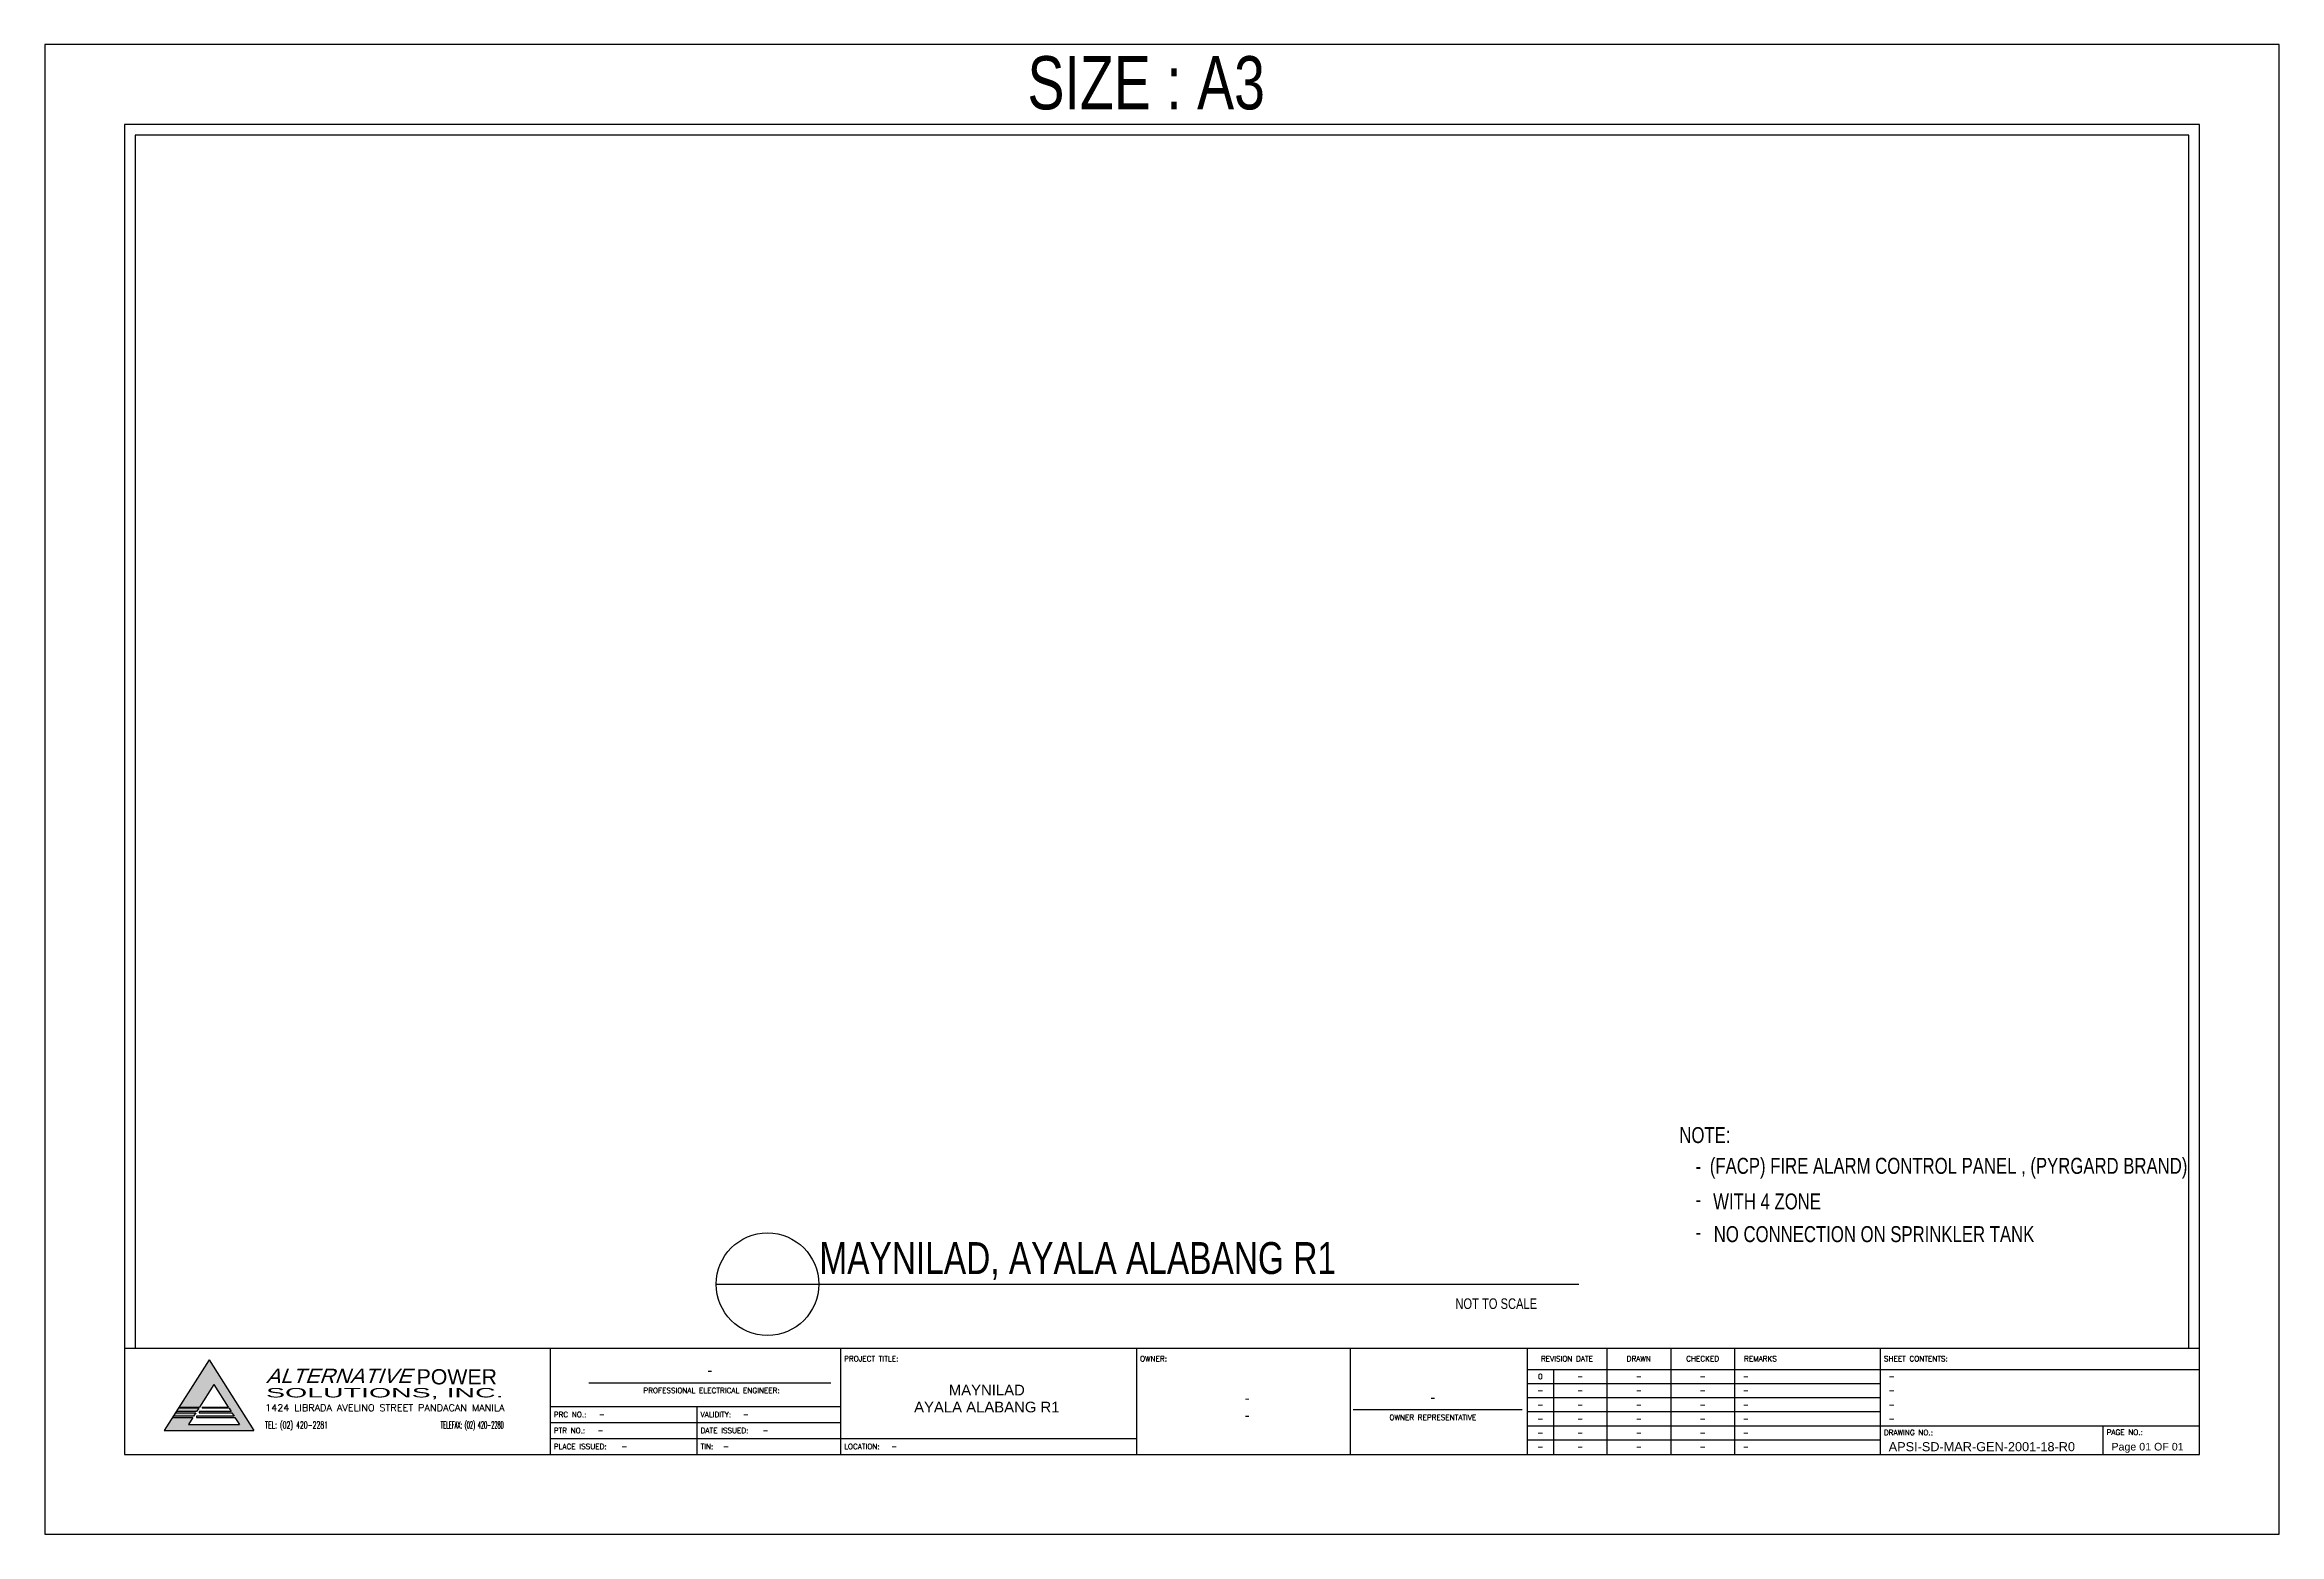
# Paper-space layout 'Work (2)' of a CAD drawing. Header units: millimetres. Extents: x 5091 to 5511, y 2145 to 2425.
import ezdxf
from ezdxf.enums import TextEntityAlignment as Align

# ---------------------------------------------------------------- set-up
doc = ezdxf.new("R2010")
doc.units = ezdxf.units.MM
doc.header["$LTSCALE"] = 0.5
doc.layers.get('0').update_dxf_attribs({"color": 2})
doc.layers.get('Defpoints').update_dxf_attribs({"color": 140})
doc.styles.add('apsi logo', font='arial.ttf', dxfattribs={"height": 16})
doc.styles.add('Arch-Dim', font='romans.shx', dxfattribs={"width": 0.75})
doc.styles.add('arial', font='arial.ttf')
doc.styles.add('RomanS 20', font='romans.shx', dxfattribs={"height": 20})
doc.styles.get("Standard").update_dxf_attribs({"font": 'romans.shx', "width": 0.75})

# ---------------------------------------------------------------- blocks, each defined once
blk = doc.blocks.new('hhh')
h = blk.add_hatch(color=2)
h.paths.add_polyline_path([(-392.45, 26.78), (-392.85, 26.15), (-389, 26.15), (-388.6, 26.78)], flags=16)
h.paths.add_polyline_path([(-393, 25.91), (-393.4, 25.28), (-389.55, 25.28), (-389.15, 25.91)], flags=16)
h.paths.add_polyline_path([(-390.54, 23.73), (-389.7, 25.05), (-393.55, 25.05), (-395.09, 22.62), (-378.24, 22.62), (-386.66, 35.89), (-392.3, 27.01), (-388.45, 27.01), (-385.75, 31.26), (-383.05, 27.01), (-387.95, 27.01), (-387.95, 26.78), (-382.9, 26.78), (-382.5, 26.15), (-388.5, 26.15), (-388.5, 25.91), (-382.35, 25.91), (-381.95, 25.28), (-389.04, 25.28), (-389.04, 25.05), (-381.8, 25.05), (-380.96, 23.73)])
at = {"color": 2}
for p, q in [((-386.66, 35.89), (-395.09, 22.62)), ((-386.66, 35.89), (-378.24, 22.62)), ((-385.75, 31.26), (-388.45, 27.01)), ((-385.75, 31.26), (-383.05, 27.01)), ((-389.55, 25.28), (-393.4, 25.28)), ((-393, 25.91), (-389.15, 25.91)), ((-389, 26.15), (-392.85, 26.15)), ((-388.6, 26.78), (-392.45, 26.78)), ((-392.3, 27.01), (-388.45, 27.01)), ((-389.15, 25.91), (-389.55, 25.28)), ((-381.95, 25.28), (-389.04, 25.28)), ((-389.04, 25.28), (-389.04, 25.05)), ((-388.6, 26.78), (-389, 26.15)), ((-382.5, 26.15), (-388.5, 26.15)), ((-388.5, 26.15), (-388.5, 25.91)), ((-388.5, 25.91), (-382.35, 25.91)), ((-387.95, 27.01), (-383.05, 27.01)), ((-387.95, 27.01), (-387.95, 26.78)), ((-382.9, 26.78), (-387.95, 26.78)), ((-382.9, 26.78), (-382.5, 26.15)), ((-382.35, 25.91), (-381.95, 25.28)), ((-395.09, 22.62), (-378.24, 22.62)), ((-393.55, 25.05), (-389.7, 25.05)), ((-389.7, 25.05), (-390.54, 23.73)), ((-390.54, 23.73), (-380.96, 23.73)), ((-389.04, 25.05), (-381.8, 25.05)), ((-381.8, 25.05), (-380.96, 23.73))]:
    blk.add_line(p, q, dxfattribs=at)
at = {"color": 2, "style": 'apsi logo', "oblique": 20, "width": 1.064178}
blk.add_text('ALTERNATIVE', height=2.6891, dxfattribs=at).set_placement((-375.97, 31.52))
at = {"color": 2, "style": 'arial'}
blk.add_text('POWER', height=2.862, dxfattribs=at).set_placement((-347.64, 31.27))
at = {"color": 2, "linetype": 'ByBlock', "lineweight": -3, "ltscale": 3, "style": 'arial', "width": 2.163665}
blk.add_text('SOLUTIONS, INC.', height=1.7722, rotation=360, dxfattribs=at).set_placement((-375.94, 28.82), (-331.3, 28.82), align=Align.FIT)
at = {"color": 2, "linetype": 'ByBlock', "lineweight": -3, "ltscale": 3}
for s, width, p, p2 in [('1424 LIBRADA AVELINO STREET PANDACAN MANILA', 0.90213, (-376.13, 26.23), (-331.12, 26.23)), ('TEL: (02) 420-2281', 0.584596, (-376.13, 23.01), (-364.3, 23.01))]:
    blk.add_text(s, height=1.2922, rotation=360, dxfattribs=dict(at, width=width)).set_placement(p, p2, align=Align.FIT)
at = {"color": 2, "linetype": 'ByBlock', "lineweight": -3, "ltscale": 3, "width": 0.469103}
blk.add_text('TELEFAX: (02) 420-2280', height=1.2922, dxfattribs=at).set_placement((-343.11, 23.01), (-331.27, 23.01), align=Align.FIT)
blk = doc.blocks.new('12')
at = {"color": 5}
blk.add_line((-1558.5, -31.69), (-1449.64, -31.69), dxfattribs=at)
blk.add_lwpolyline([(-2157.21, -41.49), (-1449.64, -41.49), (-1449.64, 412.08), (-2157.21, 412.08)], close=True, dxfattribs=at)
at = {"color": 8}
for points in [[(-1453.27, -5.2), (-1453.27, 408.45), (-2153.59, 408.45), (-2153.59, -5.2)], [(-1651.73, -5.2), (-1651.73, -41.49)], [(-1629.96, -5.2), (-1629.96, -41.49)], [(-1608.19, -5.2), (-1608.19, -41.49)], [(-1678.95, -12.46), (-1449.64, -12.46)], [(-1669.87, -12.46), (-1669.87, -41.49)], [(-1998.9, -17), (-1916.39, -17)], [(-1678.95, -17.27), (-1558.5, -17.27)], [(-1678.95, -22.08), (-1558.5, -22.08)], [(-2012.07, -25.16), (-1913.07, -25.16)], [(-1962.01, -25.16), (-1962.01, -41.49)], [(-1738.18, -26.19), (-1680.57, -26.19)], [(-1678.95, -26.88), (-1558.5, -26.88)], [(-2012.07, -30.6), (-1913.07, -30.6)], [(-2012.07, -36.05), (-1913.07, -36.05)], [(-1913.07, -36.05), (-1812.15, -36.05)], [(-1678.95, -31.69), (-1558.5, -31.69)], [(-1678.95, -36.5), (-1558.5, -36.5)]]:
    blk.add_lwpolyline(points, dxfattribs=at)
at = {"color": 5}
for points in [[(-2157.21, -5.2), (-1449.64, -5.2)], [(-2012.07, -5.2), (-2012.07, -41.49)], [(-1913.07, -5.2), (-1913.07, -41.49)], [(-1812.15, -5.2), (-1812.15, -41.49)], [(-1739.3, -5.2), (-1739.3, -41.49)], [(-1678.95, -5.2), (-1678.95, -41.49)], [(-1558.5, -5.2), (-1558.5, -41.49)], [(-1482.55, -31.69), (-1482.55, -41.49)]]:
    blk.add_lwpolyline(points, dxfattribs=at)
at = {"layer": 'Defpoints'}
blk.add_lwpolyline([(-2184.43, -68.7), (-1422.43, -68.7), (-1422.43, 439.3), (-2184.43, 439.3)], close=True, dxfattribs=at)
at = {"color": 1, "xscale": 1.814285714285714, "yscale": 1.814285714285714, "zscale": 1.814285714285714}
blk.add_blockref('hhh', (-1426.88, -74.32), dxfattribs=at)
at = {"color": 2, "style": 'RomanS 20'}
for s, insert, char_height, attachment_point in [(' PROJECT TITLE:', (-1913.07, -8.83), 1.8143, 4), (' OWNER:', (-1812.15, -8.83), 1.814, 4), ('0', (-1674.41, -14.86), 1.81, 5), ('REVISION DATE', (-1665.34, -8.83), 1.8143, 5), ('DRAWN', (-1640.85, -8.83), 1.814, 5), ('CHECKED', (-1619.07, -8.83), 1.814, 5), ('REMARKS', (-1604.95, -8.83), 1.814, 4), (' SHEET CONTENTS:', (-1558.5, -8.83), 1.8143, 4), (' PROFESSIONAL ELECTRICAL ENGINEER:', (-1957.64, -19.64), 1.8143, 5), (' PRC NO.:', (-2012.07, -27.88), 1.814, 4), (' VALIDITY:', (-1962.01, -27.88), 1.814, 4), ('OWNER REPRESENTATIVE', (-1711.05, -28.84), 1.8143, 5), (' PTR NO.:', (-2012.07, -33.32), 1.814, 4), (' PLACE ISSUED:', (-2012.07, -38.77), 1.8143, 4), (' TIN:', (-1962.01, -38.77), 1.814, 4), (' DATE ISSUED:', (-1962.01, -33.32), 1.8143, 4), (' LOCATION:', (-1913.07, -38.77), 1.814, 4), (' DRAWING NO.:', (-1558.5, -34.02), 1.8143, 4), (' PAGE NO.:', (-1482.55, -33.92), 1.814, 4)]:
    blk.add_mtext(s, dxfattribs=dict(at, insert=insert, char_height=char_height, attachment_point=attachment_point))
at = {"color": 2}
for tag, height, style, p in [('PEE', 3.63, 'arial', (-1957.64, -14.54)), ('DATE0', 1.81, 'RomanS 20', (-1660.8, -15.77)), ('DRAWN0', 1.81, 'RomanS 20', (-1640.85, -15.77)), ('CHECKED0', 1.81, 'RomanS 20', (-1619.07, -15.77)), ('PROJECTITLE1', 3.63, 'arial', (-1863.18, -21.32)), ('PROJECTOWNER1', 3.63, 'arial', (-1774.38, -24.04)), ('OWNER', 3.63, 'arial', (-1711.05, -23.73)), ('1', 1.81, 'RomanS 20', (-1674.41, -20.58)), ('DATE1', 1.81, 'RomanS 20', (-1660.8, -20.58)), ('DRAWN1', 1.81, 'RomanS 20', (-1640.85, -20.58)), ('CHECKED1', 1.81, 'RomanS 20', (-1619.07, -20.58)), ('PROJECTITLE2', 3.63, 'arial', (-1863.18, -27.11)), ('PROJECTOWNER2', 3.63, 'arial', (-1774.38, -29.83)), ('2', 1.81, 'RomanS 20', (-1674.41, -25.39)), ('3', 1.81, 'RomanS 20', (-1674.41, -30.19)), ('DATE2', 1.81, 'RomanS 20', (-1660.8, -25.39)), ('DATE3', 1.81, 'RomanS 20', (-1660.8, -30.19)), ('DRAWN2', 1.81, 'RomanS 20', (-1640.85, -25.39)), ('DRAWN3', 1.81, 'RomanS 20', (-1640.85, -30.19)), ('CHECKED2', 1.81, 'RomanS 20', (-1619.07, -25.39)), ('CHECKED3', 1.81, 'RomanS 20', (-1619.07, -30.19)), ('4', 1.81, 'RomanS 20', (-1674.41, -35)), ('5', 1.81, 'RomanS 20', (-1674.41, -39.81)), ('DATE4', 1.81, 'RomanS 20', (-1660.8, -35)), ('DATE5', 1.81, 'RomanS 20', (-1660.8, -39.81)), ('DRAWN4', 1.81, 'RomanS 20', (-1640.85, -35)), ('DRAWN5', 1.81, 'RomanS 20', (-1640.85, -39.81)), ('CHECKED4', 1.81, 'RomanS 20', (-1619.07, -35)), ('CHECKED5', 1.81, 'RomanS 20', (-1619.07, -39.81))]:
    blk.add_attdef(tag, text='', height=height, dxfattribs=dict(at, style=style)).set_placement(p, align=Align.CENTER)
for tag, height, style, p in [('REMARKS0', 1.81, 'RomanS 20', (-1605.32, -14.86)), ('SHEETCONTENTS0', 1.81, 'RomanS 20', (-1555.63, -14.86)), ('REMARKS1', 1.81, 'RomanS 20', (-1605.32, -19.67)), ('SHEETCONTENTS1', 1.81, 'RomanS 20', (-1555.63, -19.67)), ('PRC', 1.81, 'RomanS 20', (-1995.48, -27.88)), ('VALIDITY', 1.81, 'RomanS 20', (-1946.37, -27.88)), ('REMARKS2', 1.81, 'RomanS 20', (-1605.32, -24.48)), ('REMARKS3', 1.81, 'RomanS 20', (-1605.32, -29.29)), ('SHEETCONTENTS2', 1.81, 'RomanS 20', (-1555.63, -24.48)), ('SHEETCONTENTS3', 1.81, 'RomanS 20', (-1555.63, -29.29)), ('PTR', 1.81, 'RomanS 20', (-1995.92, -33.32)), ('PLACE', 1.81, 'RomanS 20', (-1987.79, -38.77)), ('TIN', 1.81, 'RomanS 20', (-1953.11, -38.77)), ('DATE_ISSUED', 1.81, 'RomanS 20', (-1939.63, -33.32)), ('LOCATION', 1.81, 'RomanS 20', (-1895.79, -38.77)), ('REMARKS4', 1.81, 'RomanS 20', (-1605.32, -34.1)), ('REMARKS5', 1.81, 'RomanS 20', (-1605.32, -38.9)), ('DRAWINGNO.:', 3.63, 'arial', (-1555.63, -38.83)), ('PAGENO.:', 3.63, 'arial', (-1479.68, -38.83))]:
    blk.add_attdef(tag, text='', height=height, dxfattribs=dict(at, style=style)).set_placement(p, align=Align.MIDDLE_LEFT)
at = {"layer": 'Defpoints', "color": 2, "linetype": 'ByBlock', "lineweight": -3, "ltscale": 3, "style": 'arial', "width": 0.746788}
blk.add_text('SIZE : A3', height=18.143, rotation=360, dxfattribs=at).set_placement((-1849.31, 417.24), (-1768.31, 417.24), align=Align.FIT)

psp = doc.layouts.new('Work (2)')

# ---------------------------------------------------------------- linework, layer by layer
at = {"color": 0, "transparency": 33554638}
psp.add_line((5217.59, 2191.94), (5379.76, 2191.94), dxfattribs=at)
psp.add_circle((5227.24, 2191.94), 9.64, dxfattribs=at)

# ---------------------------------------------------------------- block references
ref = psp.add_blockref('12', (6295.41, 2182.8), dxfattribs=dict(xscale=0.5511811023622047, yscale=0.5511811023622047, zscale=0.5511811023622047))
ref.add_attrib('OWNER', '-', dxfattribs={"color": 2, "height": 2, "style": 'arial'}).set_placement((5352.31, 2169.72), align=Align.CENTER)
ref.add_attrib('DRAWINGNO.:', 'APSI-SD-MAR-GEN-2001-18-R0', dxfattribs={"color": 2, "height": 1.7087, "style": 'arial'}).set_placement((5437.98, 2161.4), align=Align.MIDDLE_LEFT)
ref.add_attrib('SHEETCONTENTS3', '-', dxfattribs={"color": 2, "height": 1, "style": 'RomanS 20'}).set_placement((5437.98, 2166.65), align=Align.MIDDLE_LEFT)
ref.add_attrib('SHEETCONTENTS2', '-', dxfattribs={"color": 2, "height": 1, "style": 'RomanS 20'}).set_placement((5437.98, 2169.3), align=Align.MIDDLE_LEFT)
ref.add_attrib('SHEETCONTENTS1', '-', dxfattribs={"color": 2, "height": 1, "style": 'RomanS 20'}).set_placement((5437.98, 2171.95), align=Align.MIDDLE_LEFT)
ref.add_attrib('CHECKED0', '-', dxfattribs={"color": 2, "height": 1, "style": 'RomanS 20'}).set_placement((5403.01, 2174.1), align=Align.CENTER)
ref.add_attrib('DRAWN0', '-', dxfattribs={"color": 2, "height": 1, "style": 'RomanS 20'}).set_placement((5391.01, 2174.1), align=Align.CENTER)
ref.add_attrib('DATE0', '-', dxfattribs={"color": 2, "height": 1, "style": 'RomanS 20'}).set_placement((5380.01, 2174.1), align=Align.CENTER)
ref.add_attrib('PRC', '-', dxfattribs={"color": 2, "height": 1, "style": 'RomanS 20'}).set_placement((5195.54, 2167.43), align=Align.MIDDLE_LEFT)
ref.add_attrib('PTR', '-', dxfattribs={"color": 2, "height": 1, "style": 'RomanS 20'}).set_placement((5195.3, 2164.43), align=Align.MIDDLE_LEFT)
ref.add_attrib('PLACE', '-', dxfattribs={"color": 2, "height": 1, "style": 'RomanS 20'}).set_placement((5199.78, 2161.43), align=Align.MIDDLE_LEFT)
ref.add_attrib('VALIDITY', '-', dxfattribs={"color": 2, "height": 1, "style": 'RomanS 20'}).set_placement((5222.61, 2167.43), align=Align.MIDDLE_LEFT)
ref.add_attrib('DATE_ISSUED', '-', dxfattribs={"color": 2, "height": 1, "style": 'RomanS 20'}).set_placement((5226.32, 2164.43), align=Align.MIDDLE_LEFT)
ref.add_attrib('TIN', '-', dxfattribs={"color": 2, "height": 1, "style": 'RomanS 20'}).set_placement((5218.9, 2161.43), align=Align.MIDDLE_LEFT)
ref.add_attrib('LOCATION', '-', dxfattribs={"color": 2, "height": 1, "style": 'RomanS 20'}).set_placement((5250.49, 2161.43), align=Align.MIDDLE_LEFT)
ref.add_attrib('REMARKS0', '-', dxfattribs={"color": 2, "height": 1, "style": 'RomanS 20'}).set_placement((5410.59, 2174.6), align=Align.MIDDLE_LEFT)
ref.add_attrib('CHECKED1', '-', dxfattribs={"color": 2, "height": 1, "style": 'RomanS 20'}).set_placement((5403.01, 2171.45), align=Align.CENTER)
ref.add_attrib('DRAWN1', '-', dxfattribs={"color": 2, "height": 1, "style": 'RomanS 20'}).set_placement((5391.01, 2171.45), align=Align.CENTER)
ref.add_attrib('DATE1', '-', dxfattribs={"color": 2, "height": 1, "style": 'RomanS 20'}).set_placement((5380.01, 2171.45), align=Align.CENTER)
ref.add_attrib('REMARKS1', '-', dxfattribs={"color": 2, "height": 1, "style": 'RomanS 20'}).set_placement((5410.59, 2171.95), align=Align.MIDDLE_LEFT)
ref.add_attrib('CHECKED2', '-', dxfattribs={"color": 2, "height": 1, "style": 'RomanS 20'}).set_placement((5403.01, 2168.8), align=Align.CENTER)
ref.add_attrib('DRAWN2', '-', dxfattribs={"color": 2, "height": 1, "style": 'RomanS 20'}).set_placement((5391.01, 2168.8), align=Align.CENTER)
ref.add_attrib('DATE2', '-', dxfattribs={"color": 2, "height": 1, "style": 'RomanS 20'}).set_placement((5380.01, 2168.8), align=Align.CENTER)
ref.add_attrib('REMARKS2', '-', dxfattribs={"color": 2, "height": 1, "style": 'RomanS 20'}).set_placement((5410.59, 2169.3), align=Align.MIDDLE_LEFT)
ref.add_attrib('CHECKED3', '-', dxfattribs={"color": 2, "height": 1, "style": 'RomanS 20'}).set_placement((5403.01, 2166.15), align=Align.CENTER)
ref.add_attrib('DRAWN3', '-', dxfattribs={"color": 2, "height": 1, "style": 'RomanS 20'}).set_placement((5391.01, 2166.15), align=Align.CENTER)
ref.add_attrib('DATE3', '-', dxfattribs={"color": 2, "height": 1, "style": 'RomanS 20'}).set_placement((5380.01, 2166.15), align=Align.CENTER)
ref.add_attrib('REMARKS3', '-', dxfattribs={"color": 2, "height": 1, "style": 'RomanS 20'}).set_placement((5410.59, 2166.65), align=Align.MIDDLE_LEFT)
ref.add_attrib('CHECKED4', '-', dxfattribs={"color": 2, "height": 1, "style": 'RomanS 20'}).set_placement((5403.01, 2163.5), align=Align.CENTER)
ref.add_attrib('DRAWN4', '-', dxfattribs={"color": 2, "height": 1, "style": 'RomanS 20'}).set_placement((5391.01, 2163.5), align=Align.CENTER)
ref.add_attrib('DATE4', '-', dxfattribs={"color": 2, "height": 1, "style": 'RomanS 20'}).set_placement((5380.01, 2163.5), align=Align.CENTER)
ref.add_attrib('REMARKS4', '-', dxfattribs={"color": 2, "height": 1, "style": 'RomanS 20'}).set_placement((5410.59, 2164), align=Align.MIDDLE_LEFT)
ref.add_attrib('CHECKED5', '-', dxfattribs={"color": 2, "height": 1, "style": 'RomanS 20'}).set_placement((5403.01, 2160.85), align=Align.CENTER)
ref.add_attrib('DRAWN5', '-', dxfattribs={"color": 2, "height": 1, "style": 'RomanS 20'}).set_placement((5391.01, 2160.85), align=Align.CENTER)
ref.add_attrib('DATE5', '-', dxfattribs={"color": 2, "height": 1, "style": 'RomanS 20'}).set_placement((5380.01, 2160.85), align=Align.CENTER)
ref.add_attrib('REMARKS5', '-', dxfattribs={"color": 2, "height": 1, "style": 'RomanS 20'}).set_placement((5410.59, 2161.35), align=Align.MIDDLE_LEFT)
ref.add_attrib('1', '-', dxfattribs={"color": 2, "height": 1, "style": 'RomanS 20'}).set_placement((5372.51, 2171.45), align=Align.CENTER)
ref.add_attrib('2', '-', dxfattribs={"color": 2, "height": 1, "style": 'RomanS 20'}).set_placement((5372.51, 2168.8), align=Align.CENTER)
ref.add_attrib('3', '-', dxfattribs={"color": 2, "height": 1, "style": 'RomanS 20'}).set_placement((5372.51, 2166.15), align=Align.CENTER)
ref.add_attrib('4', '-', dxfattribs={"color": 2, "height": 1, "style": 'RomanS 20'}).set_placement((5372.51, 2163.5), align=Align.CENTER)
ref.add_attrib('5', '-', dxfattribs={"color": 2, "height": 1, "style": 'RomanS 20'}).set_placement((5372.51, 2160.85), align=Align.CENTER)
ref.add_attrib('SHEETCONTENTS0', '-', dxfattribs={"color": 2, "height": 1, "style": 'RomanS 20'}).set_placement((5437.98, 2174.6), align=Align.MIDDLE_LEFT)
ref.add_attrib('PROJECTOWNER1', '-', dxfattribs={"color": 2, "height": 2, "style": 'arial'}).set_placement((5317.41, 2169.55), align=Align.CENTER)
ref.add_attrib('PROJECTITLE1', 'MAYNILAD', dxfattribs={"color": 2, "height": 2, "style": 'arial'}).set_placement((5268.47, 2171.05), align=Align.CENTER)
ref.add_attrib('PEE', '-', dxfattribs={"color": 2, "height": 2, "style": 'arial'}).set_placement((5216.4, 2174.79), align=Align.CENTER)
ref.add_attrib('PROJECTOWNER2', '-', dxfattribs={"color": 2, "height": 2, "style": 'arial'}).set_placement((5317.41, 2166.35), align=Align.CENTER)
ref.add_attrib('PROJECTITLE2', 'AYALA ALABANG R1', dxfattribs={"color": 2, "height": 2, "style": 'arial'}).set_placement((5268.47, 2167.85), align=Align.CENTER)
ref.add_attrib('PAGENO.:', 'Page 01 OF 01', dxfattribs={"color": 2, "height": 1.4331, "style": 'arial'}).set_placement((5479.84, 2161.4), align=Align.MIDDLE_LEFT)

# ---------------------------------------------------------------- texts
at = {"color": 0, "transparency": 33554638, "attachment_point": 5, "style": 'Arch-Dim'}
for s, insert, char_height, width in [('\\A1;{\\fArial|b0|i0|c0|p34;NOTE:}', (5403.44, 2219.95), 3, 23.0873), ('\\A1;{\\fArial|b0|i0|c0|p34; -}', (5401.75, 2214.13), 3, 23.0873), ('\\A1;{\\fArial|b0|i0|c0|p34;(FACP) FIRE ALARM CONTROL PANEL , (PYRGARD BRAND)}', (5449.24, 2213.74), 3, 120.981), ('\\A1;{\\fArial|b0|i0|c0|p34; -}', (5401.75, 2207.9), 3, 23.0873), ('\\A1;{\\fArial|b0|i0|c0|p34;WITH 4 ZONE}', (5415.12, 2207.47), 3, 105.0139), ('\\A1;{\\fArial|b0|i0|c0|p34; -}', (5401.75, 2201.76), 3, 23.0873), ('\\A1;{\\fArial|b0|i0|c0|p34;NO CONNECTION ON SPRINKLER TANK }', (5435.23, 2201.33), 3, 105.0139), ('\\A1;{\\fArial|b0|i0|c0|p34;MAYNILAD, AYALA ALABANG R1}', (5285.55, 2196.3), 6, 129.0143), ('\\A1;{\\fArial|b0|i0|c0|p34;NOT TO SCALE}', (5364.22, 2188.27), 2, 449.6224)]:
    psp.add_mtext(s, dxfattribs=dict(at, insert=insert, char_height=char_height, width=width))

# ---------------------------------------------------------------- viewports
at = {"layer": '0', "color": 0, "transparency": 33554638, "view_target_point": (1523191.66406, -431787.29327)}
psp.add_viewport(center=(5301.4, 2293.93), size=(386, 228), view_center_point=(-891218.97117, 243528.05521), view_height=17100.0000852, dxfattribs=at)

doc.saveas('drawing.dxf')
